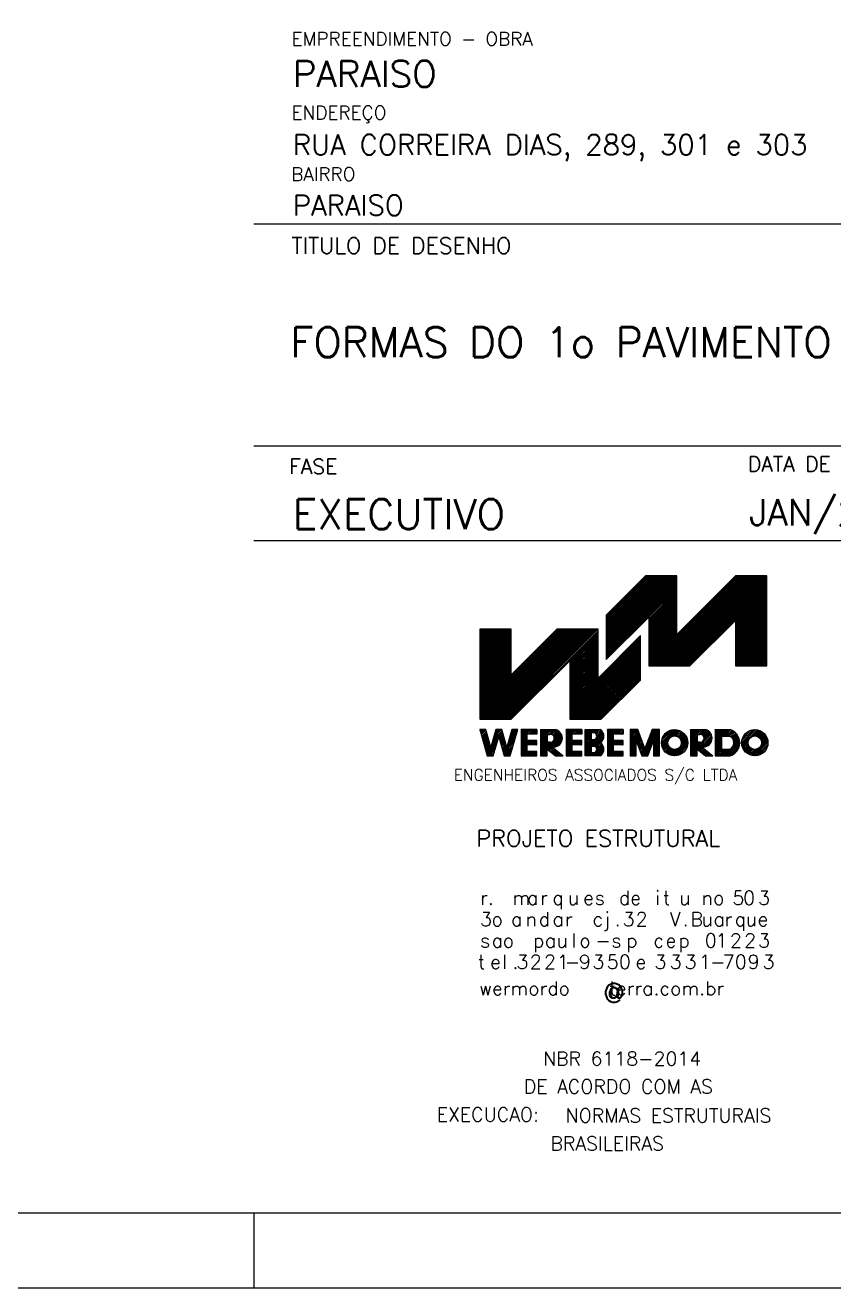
# Model space of a CAD drawing. Extents: x 938 to 7122, y 589 to 4089.
# Drawn here: x 6035 to 6574, y 589 to 1431 of the extents above; entities that cross this region are included whole.
import ezdxf

# ---------------------------------------------------------------- set-up
doc = ezdxf.new("R2010")
doc.units = 0
doc.header["$MEASUREMENT"] = 0
for name, color, linetype in [('1', 1, 'CONTINUOUS'), ('3', 3, 'CONTINUOUS'), ('4', 4, 'CONTINUOUS'), ('6', 6, 'CONTINUOUS')]:
    doc.layers.add(name, color=color, linetype=linetype)
doc.styles.get("Standard").update_dxf_attribs({"font": 'ROMANS.SHX'})

msp = doc.modelspace()

# ---------------------------------------------------------------- linework, layer by layer
at = {"layer": '1', "linetype": 'Continuous'}
for p, q in [((7071.723431, 1298.106604), (6187.491573, 1298.106604)), ((7071.723431, 1150.215525), (6187.491573, 1150.215525)), ((7071.723431, 1086.993496), (6187.491573, 1086.993496)), ((6422.31447, 1017.480434), (6468.487836, 1063.651847)), ((6422.31447, 1018.539017), (6467.4273, 1063.651847)), ((6422.31447, 1019.5976), (6466.368717, 1063.651847)), ((6422.31447, 1020.66009), (6465.306227, 1063.651847)), ((6422.31447, 1021.718673), (6464.245691, 1063.651847)), ((6422.31447, 1022.781162), (6463.185155, 1063.651847)), ((6422.31447, 1023.841699), (6462.124619, 1063.651847)), ((6422.31447, 1024.902235), (6461.064082, 1063.651847)), ((6422.31447, 1025.962771), (6460.003546, 1063.651847)), ((6422.31447, 1027.025261), (6458.94301, 1063.651847)), ((6422.31447, 1028.085797), (6457.882474, 1063.651847)), ((6422.31447, 1029.14438), (6456.821937, 1063.651847)), ((6422.31447, 1030.206869), (6455.761401, 1063.651847)), ((6422.31447, 1031.265452), (6454.700865, 1063.651847)), ((6422.31447, 1032.327942), (6453.640328, 1063.651847)), ((6422.31447, 1033.386525), (6452.579792, 1063.651847)), ((6422.31447, 1034.449014), (6451.517303, 1063.651847)), ((6422.31447, 1035.507598), (6450.456767, 1063.651847)), ((6422.31447, 1036.568134), (6449.39623, 1063.651847)), ((6422.31447, 1016.417945), (6469.40189, 1063.501458)), ((6422.31447, 1015.357408), (6469.40189, 1062.440922)), ((6422.31447, 1014.296872), (6469.40189, 1061.382339)), ((6422.31447, 1013.236336), (6469.40189, 1060.319849)), ((6450.601296, 1004.398534), (6509.852657, 1063.651847)), ((6450.601296, 1005.457117), (6508.792121, 1063.651847)), ((6450.913793, 1003.652447), (6510.913193, 1063.651847)), ((6451.97433, 1003.652447), (6511.97373, 1063.651847)), ((6453.034866, 1003.652447), (6513.034266, 1063.651847)), ((6454.095402, 1003.652447), (6514.094802, 1063.651847)), ((6455.157891, 1003.652447), (6515.157291, 1063.651847)), ((6456.218428, 1003.652447), (6516.217828, 1063.651847)), ((6457.278964, 1003.652447), (6517.278364, 1063.651847)), ((6458.337547, 1003.652447), (6518.3389, 1063.651847)), ((6459.398083, 1003.652447), (6519.399437, 1063.651847)), ((6460.460573, 1003.652447), (6520.45802, 1063.651847)), ((6461.521109, 1003.652447), (6521.518556, 1063.651847)), ((6462.581645, 1003.652447), (6522.581045, 1063.651847)), ((6463.642182, 1003.652447), (6523.641582, 1063.651847)), ((6464.702718, 1003.652447), (6524.702118, 1063.651847)), ((6465.763254, 1003.652447), (6525.762654, 1063.651847)), ((6466.82379, 1003.652447), (6526.82319, 1063.651847)), ((6467.884327, 1003.652447), (6527.883727, 1063.651847)), ((6468.944863, 1003.652447), (6528.944263, 1063.651847)), ((6470.005399, 1003.652447), (6529.40129, 1063.046385)), ((6471.065935, 1003.652447), (6529.40129, 1061.985848)), ((6472.126472, 1003.652447), (6529.40129, 1060.925312)), ((6422.31447, 1012.173847), (6469.40189, 1059.261266)), ((6422.31447, 1011.11331), (6469.40189, 1058.198777)), ((6422.31447, 1010.052774), (6469.40189, 1057.140194)), ((6422.31447, 1008.992238), (6469.40189, 1056.077704)), ((6422.31447, 1007.933655), (6469.40189, 1055.019121)), ((6450.601296, 1035.156039), (6469.40189, 1053.958585)), ((6450.601296, 1034.095502), (6469.40189, 1052.896096)), ((6450.601296, 1033.034966), (6469.40189, 1051.835559)), ((6473.187008, 1003.652447), (6529.40129, 1059.862823)), ((6474.249497, 1003.652447), (6529.40129, 1058.80424)), ((6475.308081, 1003.652447), (6529.40129, 1057.74175)), ((6476.368617, 1003.652447), (6529.40129, 1056.683167)), ((6477.429153, 1003.652447), (6529.40129, 1055.620678)), ((6508.4015, 1033.913863), (6529.40129, 1054.915607)), ((6508.4015, 1032.85528), (6529.40129, 1053.853117)), ((6508.4015, 1031.792791), (6529.40129, 1052.792581)), ((6450.601296, 1031.972477), (6469.40189, 1050.775023)), ((6450.601296, 1030.913893), (6469.40189, 1049.714487)), ((6450.601296, 1029.851404), (6469.40189, 1048.651997)), ((6450.601296, 1028.792821), (6469.40189, 1047.593414)), ((6450.601296, 1027.730332), (6469.40189, 1046.530925)), ((6450.601296, 1026.671748), (6469.40189, 1045.472342)), ((6450.601296, 1025.609259), (6469.40189, 1044.413758)), ((6450.601296, 1024.550676), (6469.40189, 1043.351269)), ((6508.4015, 1030.734208), (6529.40129, 1051.733998)), ((6508.4015, 1029.671718), (6529.40129, 1050.671508)), ((6508.4015, 1028.613135), (6529.40129, 1049.612925)), ((6508.4015, 1027.552599), (6529.40129, 1048.550436)), ((6508.4015, 1026.49011), (6529.40129, 1047.491853)), ((6508.4015, 1025.429573), (6529.40129, 1046.429363)), ((6508.4015, 1024.369037), (6529.40129, 1045.37078)), ((6508.4015, 1023.308501), (6529.40129, 1044.308291)), ((6450.601296, 1023.49014), (6469.40189, 1042.290733)), ((6450.601296, 1022.42765), (6469.40189, 1041.230197)), ((6450.601296, 1021.367114), (6469.40189, 1040.16966)), ((6450.601296, 1020.306578), (6469.40189, 1039.107171)), ((6450.601296, 1019.246041), (6469.40189, 1038.046635)), ((6450.601296, 1018.183552), (6469.40189, 1036.988051)), ((6450.601296, 1017.124969), (6469.40189, 1035.925562)), ((6508.4015, 1022.246011), (6529.40129, 1043.247755)), ((6508.4015, 1021.187428), (6529.40129, 1042.187218)), ((6508.4015, 1020.128845), (6529.40129, 1041.126682)), ((6508.4015, 1019.066356), (6529.40129, 1040.066146)), ((6508.4015, 1018.007773), (6529.40129, 1039.003656)), ((6508.4015, 1016.945283), (6529.40129, 1037.945073)), ((6508.4015, 1015.884747), (6529.40129, 1036.882584)), ((6508.4015, 1014.824211), (6529.40129, 1035.824001)), ((6338.016485, 968.510221), (6397.623311, 1028.119)), ((6338.016485, 969.570757), (6396.562774, 1028.119)), ((6338.016485, 970.633246), (6395.502238, 1028.119)), ((6338.016485, 971.693783), (6394.441702, 1028.119)), ((6338.016485, 972.754319), (6393.381165, 1028.119)), ((6338.016485, 973.812902), (6392.318676, 1028.119)), ((6338.016485, 974.875391), (6391.25814, 1028.119)), ((6338.016485, 975.937881), (6390.197604, 1028.119)), ((6338.016485, 1007.753969), (6358.379562, 1028.119)), ((6338.016485, 1008.814505), (6357.319026, 1028.119)), ((6338.016485, 1009.876994), (6356.25849, 1028.119)), ((6338.016485, 1010.937531), (6355.197954, 1028.119)), ((6338.016485, 1011.996114), (6354.137417, 1028.119)), ((6338.016485, 1013.058603), (6353.076881, 1028.119)), ((6338.016485, 1014.117186), (6352.016345, 1028.119)), ((6338.016485, 1015.179676), (6350.955808, 1028.119)), ((6338.016485, 1016.238259), (6349.895272, 1028.119)), ((6338.016485, 1017.298795), (6348.832783, 1028.119)), ((6338.016485, 1018.359332), (6347.772247, 1028.119)), ((6338.016485, 1019.421821), (6346.71171, 1028.119)), ((6338.016485, 1020.482357), (6345.653127, 1028.119)), ((6338.016485, 1021.542893), (6344.592591, 1028.119)), ((6338.016485, 1022.601477), (6343.530101, 1028.119)), ((6338.016485, 1023.663966), (6342.469565, 1028.119)), ((6338.016485, 1024.726455), (6341.409029, 1028.119)), ((6338.016485, 1025.785039), (6340.348493, 1028.119)), ((6338.016485, 1026.843622), (6339.287956, 1028.119)), ((6338.016485, 1027.906111), (6338.22742, 1028.119)), ((6338.016485, 1028.119), (6338.016485, 968.1196)), ((6359.016275, 1028.119), (6338.016485, 1028.119)), ((6338.016485, 1028.119), (6338.016485, 1028.119)), ((6338.016485, 1006.693433), (6359.016275, 1027.695176)), ((6338.016485, 1005.632896), (6359.016275, 1026.634639)), ((6338.684447, 968.1196), (6398.681894, 1028.119)), ((6339.744983, 968.1196), (6399.74243, 1028.119)), ((6340.805519, 968.1196), (6400.804919, 1028.119)), ((6341.866056, 968.1196), (6401.865456, 1028.119)), ((6342.926592, 968.1196), (6402.925992, 1028.119)), ((6343.987128, 968.1196), (6403.986528, 1028.119)), ((6345.049618, 968.1196), (6405.047064, 1028.119)), ((6346.108201, 968.1196), (6406.107601, 1028.119)), ((6347.168737, 968.1196), (6407.168137, 1028.119)), ((6348.229273, 968.1196), (6408.228673, 1028.119)), ((6349.28981, 968.1196), (6409.28921, 1028.119)), ((6350.350346, 968.1196), (6410.349746, 1028.119)), ((6351.410882, 968.1196), (6411.410282, 1028.119)), ((6352.473371, 968.1196), (6412.472771, 1028.119)), ((6353.533908, 968.1196), (6413.533308, 1028.119)), ((6354.592491, 968.1196), (6414.591891, 1028.119)), ((6355.653027, 968.1196), (6415.65438, 1028.119)), ((6356.713563, 968.1196), (6416.714917, 1028.119)), ((6357.776053, 968.1196), (6416.816478, 1027.160025)), ((6389.316753, 1028.119), (6359.016275, 997.816568)), ((6359.016275, 997.816568), (6359.016275, 1028.119)), ((6416.816478, 1028.119), (6389.316753, 1028.119)), ((6416.816478, 995.619325), (6416.816478, 1028.119)), ((6450.601296, 1016.066386), (6469.40189, 1034.866979)), ((6450.601296, 1015.003896), (6469.40189, 1033.80449)), ((6450.601296, 1013.945313), (6469.40189, 1032.745906)), ((6450.601296, 1012.882824), (6469.40189, 1031.683417)), ((6450.601296, 1011.822288), (6469.40189, 1030.624834)), ((6450.601296, 1010.761751), (6469.40189, 1029.562345)), ((6450.601296, 1009.701215), (6469.40189, 1028.501808)), ((6450.601296, 1008.638726), (6469.40189, 1027.441272)), ((6508.4015, 1013.763674), (6529.40129, 1034.765417)), ((6508.4015, 1012.701185), (6529.40129, 1033.702928)), ((6508.4015, 1011.640649), (6529.40129, 1032.642392)), ((6508.4015, 1010.582066), (6529.40129, 1031.581856)), ((6508.4015, 1009.519576), (6529.40129, 1030.521319)), ((6508.4015, 1008.460993), (6529.40129, 1029.45883)), ((6508.4015, 1007.398504), (6529.40129, 1028.398294)), ((6508.4015, 1006.33992), (6529.40129, 1027.337757)), ((6338.016485, 1004.574313), (6359.016275, 1025.57215)), ((6338.016485, 1003.511824), (6359.016275, 1024.511614)), ((6338.016485, 1002.449334), (6359.016275, 1023.451077)), ((6338.016485, 1001.390751), (6359.016275, 1022.390541)), ((6338.016485, 1000.332168), (6359.016275, 1021.328052)), ((6338.016485, 999.269679), (6359.016275, 1020.267516)), ((6338.016485, 998.207189), (6359.016275, 1019.206979)), ((6338.016485, 997.148606), (6359.016275, 1018.148396)), ((6358.836589, 968.1196), (6416.816478, 1026.097535)), ((6398.015885, 1006.236406), (6416.816478, 1025.038952)), ((6398.015885, 1005.17587), (6416.816478, 1023.978416)), ((6398.015885, 976.539437), (6445.099398, 1023.626857)), ((6398.015885, 1004.115333), (6416.816478, 1022.91788)), ((6398.015885, 975.476948), (6445.099398, 1022.564368)), ((6398.015885, 1003.054797), (6416.816478, 1021.85539)), ((6398.015885, 974.418365), (6445.099398, 1021.503831)), ((6398.015885, 1001.996214), (6416.816478, 1020.794854)), ((6398.015885, 973.359782), (6445.099398, 1020.443295)), ((6398.015885, 1000.933725), (6416.816478, 1019.734318)), ((6398.015885, 972.297292), (6445.099398, 1019.382759)), ((6398.015885, 999.871235), (6416.816478, 1018.675735)), ((6398.015885, 971.236756), (6445.099398, 1018.320269)), ((6445.099398, 1023.902245), (6416.816478, 995.619325)), ((6445.099398, 994.203323), (6445.099398, 1023.902245)), ((6450.601296, 1007.578189), (6469.40189, 1026.380736)), ((6450.601296, 1006.519606), (6469.40189, 1025.320199)), ((6508.4015, 1005.277431), (6529.40129, 1026.277221)), ((6508.4015, 1004.218848), (6529.40129, 1025.218638)), ((6508.895635, 1003.652447), (6529.40129, 1024.156149)), ((6509.956172, 1003.652447), (6529.40129, 1023.097565)), ((6511.016708, 1003.652447), (6529.40129, 1022.035076)), ((6512.077244, 1003.652447), (6529.40129, 1020.976493)), ((6513.13778, 1003.652447), (6529.40129, 1019.914003)), ((6514.198317, 1003.652447), (6529.40129, 1018.853467)), ((6338.016485, 996.08807), (6359.016275, 1017.089813)), ((6338.016485, 995.027534), (6359.016275, 1016.027324)), ((6338.016485, 993.965044), (6359.016275, 1014.964834)), ((6338.016485, 992.904508), (6359.016275, 1013.906251)), ((6338.016485, 991.843972), (6359.016275, 1012.845715)), ((6338.016485, 990.785389), (6359.016275, 1011.783225)), ((6338.016485, 989.722899), (6359.016275, 1010.722689)), ((6398.015885, 998.812652), (6416.816478, 1017.613245)), ((6398.015885, 970.17622), (6445.099398, 1017.259733)), ((6398.015885, 997.754069), (6416.816478, 1016.554662)), ((6398.015885, 969.115683), (6445.099398, 1016.199197)), ((6398.015885, 996.693533), (6416.816478, 1015.492173)), ((6398.015885, 995.631043), (6416.816478, 1014.43359)), ((6398.015885, 994.570507), (6416.816478, 1013.373053)), ((6398.015885, 993.509971), (6416.816478, 1012.310564)), ((6398.015885, 992.449434), (6416.816478, 1011.250028)), ((6398.015885, 991.386945), (6416.816478, 1010.189491)), ((6398.078384, 968.1196), (6445.099398, 1015.140614)), ((6399.13892, 968.1196), (6445.099398, 1014.082031)), ((6400.199457, 968.1196), (6445.099398, 1013.019541)), ((6401.261946, 968.1196), (6445.099398, 1011.957052)), ((6402.322482, 968.1196), (6445.099398, 1010.898469)), ((6403.383019, 968.1196), (6445.099398, 1009.837932)), ((6515.258853, 1003.652447), (6529.40129, 1017.792931)), ((6516.319389, 1003.652447), (6529.40129, 1016.732395)), ((6517.379925, 1003.652447), (6529.40129, 1015.671858)), ((6518.440462, 1003.652447), (6529.40129, 1014.609369)), ((6519.502951, 1003.652447), (6529.40129, 1013.550786)), ((6520.561534, 1003.652447), (6529.40129, 1012.488296)), ((6521.622071, 1003.652447), (6529.40129, 1011.429713)), ((6522.68456, 1003.652447), (6529.40129, 1010.367224)), ((6338.016485, 988.66041), (6359.016275, 1009.662153)), ((6338.016485, 987.601827), (6359.016275, 1008.601617)), ((6338.016485, 986.543243), (6359.016275, 1007.543033)), ((6338.016485, 985.482707), (6359.016275, 1006.480544)), ((6338.016485, 984.420218), (6359.016275, 1005.418055)), ((6338.016485, 983.359682), (6359.016275, 1004.359472)), ((6338.016485, 982.299145), (6359.016275, 1003.300888)), ((6338.016485, 981.238609), (6359.016275, 1002.238399)), ((6359.016275, 968.1196), (6398.015885, 1007.117256)), ((6398.015885, 990.326409), (6416.816478, 1009.128955)), ((6398.015885, 989.265872), (6416.816478, 1008.070372)), ((6398.015885, 1007.117256), (6398.015885, 968.1196)), ((6398.015885, 988.207289), (6416.816478, 1007.007883)), ((6398.015885, 987.148706), (6416.816478, 1005.945393)), ((6398.015885, 986.086217), (6416.816478, 1004.88681)), ((6398.015885, 985.023727), (6416.816478, 1003.828227)), ((6398.015885, 983.965144), (6416.816478, 1002.765737)), ((6398.015885, 982.904608), (6416.816478, 1001.703248)), ((6404.443555, 968.1196), (6445.099398, 1008.775443)), ((6405.502138, 968.1196), (6445.099398, 1007.714907)), ((6406.564627, 968.1196), (6445.099398, 1006.65437)), ((6407.625164, 968.1196), (6445.099398, 1005.593834)), ((6408.6857, 968.1196), (6445.099398, 1004.535251)), ((6409.746236, 968.1196), (6445.099398, 1003.472762)), ((6410.806772, 968.1196), (6445.099398, 1002.410272)), ((6411.867309, 968.1196), (6445.099398, 1001.351689)), ((6523.745096, 1003.652447), (6529.40129, 1009.308641)), ((6524.803679, 1003.652447), (6529.40129, 1008.248105)), ((6525.864216, 1003.652447), (6529.40129, 1007.187568)), ((6526.926705, 1003.652447), (6529.40129, 1006.127032)), ((6527.987241, 1003.652447), (6529.40129, 1005.064543)), ((6529.045824, 1003.652447), (6529.40129, 1004.004006)), ((6338.016485, 980.17612), (6359.016275, 1001.177863)), ((6338.016485, 979.117536), (6359.016275, 1000.117326)), ((6338.016485, 978.055047), (6359.016275, 999.05679)), ((6338.016485, 976.996464), (6359.016275, 997.996254)), ((6398.015885, 981.842119), (6416.816478, 1000.644665)), ((6398.015885, 980.781582), (6416.816478, 999.584129)), ((6398.015885, 979.721046), (6416.816478, 998.523592)), ((6398.015885, 978.66051), (6416.816478, 997.461103)), ((6398.015885, 977.601927), (6416.816478, 996.400567)), ((6412.927845, 968.1196), (6445.099398, 1000.293106)), ((6413.988381, 968.1196), (6445.099398, 999.230617)), ((6415.048918, 968.1196), (6445.099398, 998.17008)), ((6416.109454, 968.1196), (6445.099398, 997.109544)), ((6417.16999, 968.1196), (6445.099398, 996.049008)), ((6418.230526, 968.1196), (6445.099398, 994.988471)), ((6418.937551, 968.1196), (6445.099398, 994.281447)), ((6419.015675, 968.1196), (6445.099398, 994.203323)), ((6338.016485, 968.1196), (6359.016275, 968.1196)), ((6398.015885, 968.1196), (6419.015675, 968.1196)), ((6338.094609, 960.965374), (6338.366091, 961.238809)), ((6338.328982, 960.141164), (6339.426627, 961.238809)), ((6338.565307, 959.316953), (6340.487163, 961.238809)), ((6338.801633, 958.492743), (6341.547699, 961.238809)), ((6339.036006, 957.668532), (6342.147303, 960.777876)), ((6339.272332, 956.842369), (6342.383629, 959.955619)), ((6346.264449, 952.875611), (6353.092506, 959.703668)), ((6346.688273, 954.359972), (6352.85618, 960.527879)), ((6347.112097, 955.844332), (6352.508527, 961.238809)), ((6347.535921, 957.328692), (6351.447991, 961.238809)), ((6347.961698, 958.813052), (6350.387455, 961.238809)), ((6348.383569, 960.297412), (6349.326919, 961.238809)), ((6357.34051, 954.40294), (6362.938111, 960.004446)), ((6357.762381, 955.8873), (6363.115843, 961.238809)), ((6358.188158, 957.37166), (6362.055307, 961.238809)), ((6358.611982, 958.859927), (6360.994771, 961.238809)), ((6359.035806, 960.344287), (6359.934234, 961.238809)), ((6376.043448, 961.238809), (6365.543553, 961.238809)), ((6365.543553, 961.238809), (6365.543553, 943.738984)), ((6365.543553, 954.453721), (6372.330595, 961.238809)), ((6365.543553, 955.512304), (6371.270058, 961.238809)), ((6365.543553, 956.574793), (6370.209522, 961.238809)), ((6365.543553, 957.637283), (6369.148986, 961.238809)), ((6365.543553, 958.695866), (6368.08845, 961.238809)), ((6365.543553, 959.754449), (6367.02596, 961.238809)), ((6365.543553, 960.816938), (6365.965424, 961.238809)), ((6365.543553, 961.172403), (6365.611912, 961.238809)), ((6370.391161, 958.238839), (6373.389178, 961.238809)), ((6371.451697, 958.238839), (6374.449714, 961.238809)), ((6372.51028, 958.238839), (6375.512204, 961.238809)), ((6373.570817, 958.238839), (6376.043448, 960.709517)), ((6374.631353, 958.238839), (6376.043448, 959.648981)), ((6376.043448, 958.588445), (6376.043448, 961.238809)), ((6376.043448, 961.238809), (6376.043448, 958.238839)), ((6378.543423, 961.238809), (6388.543323, 961.238809)), ((6378.543423, 961.238809), (6378.543423, 943.738984)), ((6378.543423, 953.744743), (6386.035536, 961.238809)), ((6378.543423, 954.80528), (6384.976953, 961.238809)), ((6378.543423, 955.867769), (6383.916416, 961.238809)), ((6378.543423, 956.928305), (6382.85588, 961.238809)), ((6378.543423, 957.988841), (6381.795344, 961.238809)), ((6378.543423, 959.047425), (6380.734808, 961.238809)), ((6378.543423, 960.109914), (6379.672318, 961.238809)), ((6378.543423, 961.172403), (6378.611782, 961.238809)), ((6387.096072, 961.238809), (6383.945713, 958.086497)), ((6385.021874, 958.102122), (6388.158561, 961.238809)), ((6385.930068, 957.949779), (6389.066755, 961.08842)), ((6386.619514, 957.578689), (6389.812842, 960.77397)), ((6387.146853, 957.047445), (6390.478851, 960.379443)), ((6387.51599, 956.354092), (6391.076501, 959.916557)), ((6387.662473, 955.441992), (6391.601886, 959.381406)), ((6406.041195, 961.238809), (6395.5413, 961.238809)), ((6395.5413, 961.238809), (6395.5413, 943.738984)), ((6395.5413, 954.453721), (6402.328342, 961.238809)), ((6395.5413, 955.512304), (6401.267805, 961.238809)), ((6395.5413, 956.574793), (6400.209222, 961.238809)), ((6395.5413, 957.637283), (6399.148686, 961.238809)), ((6395.5413, 958.695866), (6398.08815, 961.238809)), ((6395.5413, 959.754449), (6397.02566, 961.238809)), ((6395.5413, 960.816938), (6395.965124, 961.238809)), ((6395.5413, 961.172403), (6395.611612, 961.238809)), ((6400.390861, 958.238839), (6403.390831, 961.238809)), ((6401.449444, 958.238839), (6404.451367, 961.238809)), ((6402.511934, 958.238839), (6405.511904, 961.238809)), ((6403.57247, 958.238839), (6406.041195, 960.709517)), ((6404.631053, 958.238839), (6406.041195, 959.648981)), ((6406.041195, 958.588445), (6406.041195, 961.238809)), ((6406.041195, 961.238809), (6406.041195, 958.238839)), ((6408.293126, 961.238809), (6418.293026, 961.238809)), ((6408.293126, 943.738984), (6408.293126, 961.238809)), ((6408.293126, 956.574793), (6412.957142, 961.238809)), ((6408.293126, 957.637283), (6411.896605, 961.238809)), ((6408.293126, 958.695866), (6410.838022, 961.238809)), ((6408.293126, 959.754449), (6409.777486, 961.238809)), ((6408.293126, 960.814985), (6408.714997, 961.238809)), ((6408.293126, 961.172403), (6408.361484, 961.238809)), ((6408.293126, 955.512304), (6414.017678, 961.238809)), ((6408.293126, 947.383479), (6420.181679, 959.272032)), ((6412.504021, 959.018128), (6414.726655, 961.238809)), ((6413.56651, 959.018128), (6415.787191, 961.238809)), ((6414.627047, 959.018128), (6416.845775, 961.238809)), ((6415.261806, 958.594304), (6417.906311, 961.238809)), ((6415.697349, 957.96931), (6418.693412, 960.965374)), ((6415.76766, 955.91855), (6419.765667, 959.916557)), ((6415.939534, 957.149006), (6419.269578, 960.477098)), ((6433.54092, 961.238809), (6423.041025, 961.238809)), ((6423.041025, 961.238809), (6423.041025, 943.738984)), ((6423.041025, 954.453721), (6429.828067, 961.238809)), ((6423.041025, 955.512304), (6428.76753, 961.238809)), ((6423.041025, 956.574793), (6427.706994, 961.238809)), ((6423.041025, 957.637283), (6426.646458, 961.238809)), ((6423.041025, 958.695866), (6425.585922, 961.238809)), ((6423.041025, 959.754449), (6424.525385, 961.238809)), ((6423.041025, 960.816938), (6423.466802, 961.238809)), ((6423.041025, 961.172403), (6423.111337, 961.238809)), ((6427.888633, 958.238839), (6430.890556, 961.238809)), ((6428.949169, 958.238839), (6431.951092, 961.238809)), ((6430.009705, 958.238839), (6433.009675, 961.238809)), ((6431.070242, 958.238839), (6433.54092, 960.709517)), ((6432.130778, 958.238839), (6433.54092, 959.648981)), ((6433.54092, 958.588445), (6433.54092, 961.238809)), ((6433.54092, 961.238809), (6433.54092, 958.238839)), ((6438.351419, 956.766197), (6442.825984, 961.238809)), ((6438.351419, 957.826734), (6441.765447, 961.238809)), ((6438.351419, 958.88727), (6440.704911, 961.238809)), ((6438.351419, 959.947806), (6439.642422, 961.238809)), ((6438.351419, 961.010296), (6438.581885, 961.238809)), ((6438.351419, 955.707614), (6443.497852, 960.852094)), ((6438.351419, 954.645125), (6443.784958, 960.078664)), ((6438.351419, 953.582636), (6444.075971, 959.309141)), ((6448.6853, 950.131498), (6457.851224, 959.297422)), ((6449.320059, 951.824841), (6457.851224, 960.356005)), ((6449.958725, 953.524042), (6457.673491, 961.238809)), ((6450.593484, 955.219338), (6456.612955, 961.238809)), ((6451.230196, 956.91854), (6455.552419, 961.238809)), ((6451.866909, 958.613835), (6454.491882, 961.238809)), ((6452.503621, 960.313037), (6453.431346, 961.238809)), ((6459.11293, 952.729128), (6467.624564, 961.242715)), ((6459.13832, 951.693983), (6468.65971, 961.215372)), ((6459.222304, 953.900992), (6466.4527, 961.133341)), ((6459.275038, 950.770164), (6469.581575, 961.078654)), ((6459.579722, 955.316993), (6465.034746, 960.775923)), ((6460.651977, 957.449784), (6462.901955, 959.701715)), ((6465.573803, 956.361905), (6470.153835, 960.941937)), ((6467.214412, 956.941977), (6470.956562, 960.684127)), ((6468.298385, 956.967367), (6471.696789, 960.365771)), ((6469.183142, 956.791588), (6472.384282, 959.988821)), ((6469.937041, 956.481044), (6473.020994, 959.566951)), ((6478.4018, 961.238809), (6488.4017, 961.238809)), ((6478.4018, 961.238809), (6478.4018, 943.738984)), ((6478.4018, 953.744743), (6485.895865, 961.238809)), ((6478.4018, 954.80528), (6484.835329, 961.238809)), ((6478.4018, 955.867769), (6483.774793, 961.238809)), ((6478.4018, 956.928305), (6482.714257, 961.238809)), ((6478.4018, 957.988841), (6481.655673, 961.238809)), ((6478.4018, 959.047425), (6480.595137, 961.238809)), ((6478.4018, 960.109914), (6479.532648, 961.238809)), ((6478.4018, 961.172403), (6478.472111, 961.238809)), ((6486.956402, 961.238809), (6483.806042, 958.086497)), ((6484.88025, 958.102122), (6488.018891, 961.238809)), ((6485.788445, 957.949779), (6488.927085, 961.08842)), ((6486.477891, 957.578689), (6489.673171, 960.77397)), ((6487.007182, 957.047445), (6490.33918, 960.379443)), ((6487.376319, 956.354092), (6490.934877, 959.916557)), ((6487.522802, 955.441992), (6491.462216, 959.381406)), ((6494.827417, 961.238809), (6504.827317, 961.238809)), ((6494.827417, 952.578739), (6503.489439, 961.238809)), ((6494.827417, 953.637323), (6502.428903, 961.238809)), ((6494.827417, 954.699812), (6501.368367, 961.238809)), ((6494.827417, 955.762301), (6500.307831, 961.238809)), ((6494.827417, 956.820884), (6499.247294, 961.238809)), ((6494.827417, 957.879468), (6498.186758, 961.238809)), ((6494.827417, 958.940004), (6497.126222, 961.238809)), ((6494.827417, 960.00054), (6496.065685, 961.238809)), ((6494.827417, 961.06303), (6495.005149, 961.238809)), ((6494.827417, 961.238809), (6494.827417, 943.738984)), ((6500.175019, 956.863853), (6504.549976, 961.238809)), ((6501.235556, 956.863853), (6505.411295, 961.039592)), ((6502.296092, 956.863853), (6506.151522, 960.723189)), ((6503.356628, 956.863853), (6506.844875, 960.352099)), ((6504.360524, 956.80526), (6507.485493, 959.930228)), ((6505.096845, 956.48495), (6508.085097, 959.473202)), ((6512.588958, 952.729128), (6521.100591, 961.242715)), ((6512.614348, 951.693983), (6522.135737, 961.215372)), ((6512.698332, 953.900992), (6519.928728, 961.133341)), ((6512.751066, 950.770164), (6523.057603, 961.078654)), ((6513.05575, 955.316993), (6518.510774, 960.775923)), ((6514.128005, 957.449784), (6516.377982, 959.701715)), ((6519.049831, 956.361905), (6523.629863, 960.941937)), ((6520.688486, 956.941977), (6524.432589, 960.684127)), ((6521.774413, 956.967367), (6525.174769, 960.365771)), ((6522.65917, 956.791588), (6525.860309, 959.988821)), ((6523.411115, 956.481044), (6526.497022, 959.566951)), ((6339.506704, 956.016205), (6342.619954, 959.129455)), ((6339.74303, 955.191994), (6342.854327, 958.305245)), ((6339.977403, 954.369737), (6343.090653, 957.481034)), ((6340.215682, 953.543573), (6343.326979, 956.65487)), ((6340.452007, 952.719363), (6343.561351, 955.828707)), ((6340.68638, 951.895152), (6343.797677, 955.004496)), ((6340.922706, 951.068989), (6344.03205, 954.180286)), ((6341.157078, 950.242825), (6344.268375, 953.354122)), ((6341.393404, 949.418615), (6344.504701, 952.527959)), ((6341.62973, 948.594404), (6344.741027, 951.703748)), ((6341.864103, 947.768241), (6344.9754, 950.879538)), ((6342.334801, 946.117866), (6349.838632, 953.619745)), ((6342.571127, 945.293656), (6349.412855, 952.135384)), ((6345.414848, 949.902985), (6350.121832, 954.609969)), ((6345.838672, 951.391251), (6350.545656, 956.094329)), ((6350.715577, 956.264249), (6353.328832, 958.879458)), ((6350.949949, 955.438086), (6353.565157, 958.053294)), ((6351.186275, 954.613875), (6353.801483, 957.22713)), ((6351.420648, 953.789665), (6354.035856, 956.406826)), ((6351.656973, 952.963501), (6354.272182, 955.580662)), ((6351.891346, 952.137338), (6354.508507, 954.754499)), ((6352.129625, 951.313127), (6354.74288, 953.930288)), ((6352.363998, 950.488916), (6354.979206, 953.106078)), ((6352.600323, 949.664706), (6355.213578, 952.279914)), ((6352.836649, 948.840495), (6355.449904, 951.453751)), ((6353.543673, 946.367864), (6361.242815, 954.0631)), ((6353.778046, 945.5417), (6360.818991, 952.578739)), ((6354.014372, 944.715537), (6360.393214, 951.094379)), ((6356.067085, 949.949859), (6361.666639, 955.551366)), ((6356.490909, 951.43422), (6362.090463, 957.035726)), ((6356.914733, 952.91858), (6362.51624, 958.520086)), ((6365.543553, 953.393184), (6369.543513, 957.391191)), ((6365.543553, 952.332648), (6369.543513, 956.332608)), ((6365.543553, 951.270159), (6369.543513, 955.270119)), ((6365.543553, 950.209622), (6369.543513, 954.211536)), ((6365.543553, 947.028014), (6372.504421, 953.990835)), ((6365.543553, 948.090503), (6371.443885, 953.990835)), ((6365.543553, 949.149086), (6370.383349, 953.990835)), ((6376.043448, 958.238839), (6369.543513, 958.238839)), ((6369.543513, 953.990835), (6369.543513, 958.238839)), ((6376.043448, 953.990835), (6369.543513, 953.990835)), ((6376.043448, 950.990865), (6369.543513, 950.990865)), ((6369.543513, 946.738954), (6369.543513, 950.990865)), ((6370.564987, 950.990865), (6373.56691, 953.990835)), ((6371.625524, 950.990865), (6374.627447, 953.990835)), ((6372.68606, 950.990865), (6375.687983, 953.990835)), ((6373.746596, 950.990865), (6376.043448, 953.285764)), ((6374.805179, 950.990865), (6376.043448, 952.22718)), ((6375.691889, 958.238839), (6376.043448, 958.588445)), ((6375.865716, 950.990865), (6376.043448, 951.166644)), ((6376.043448, 950.990865), (6376.043448, 953.990835)), ((6378.543423, 945.260453), (6392.060866, 958.777896)), ((6378.543423, 944.199917), (6392.447581, 958.106028)), ((6378.543423, 952.684207), (6383.041425, 957.188068)), ((6378.543423, 951.625624), (6383.041425, 956.125579)), ((6378.543423, 950.563135), (6383.041425, 955.06309)), ((6378.543423, 949.504551), (6383.041425, 954.004506)), ((6378.543423, 948.442062), (6382.990644, 952.891236)), ((6378.543423, 947.383479), (6384.051181, 952.891236)), ((6378.543423, 946.322943), (6385.098045, 952.877564)), ((6383.041425, 958.086497), (6384.775783, 958.086497)), ((6383.041425, 958.086497), (6383.041425, 952.891236)), ((6384.775783, 952.891236), (6383.041425, 952.891236)), ((6383.373453, 947.96941), (6392.754219, 957.348223)), ((6383.957432, 947.492853), (6392.961248, 956.498622)), ((6387.185915, 949.662753), (6393.041325, 955.51621)), ((6388.369497, 949.785799), (6392.918279, 954.332628)), ((6390.074558, 950.430323), (6392.269848, 952.625614)), ((6395.5413, 953.393184), (6399.543213, 957.391191)), ((6395.5413, 952.332648), (6399.543213, 956.332608)), ((6395.5413, 951.270159), (6399.543213, 955.270119)), ((6395.5413, 950.209622), (6399.543213, 954.211536)), ((6395.5413, 947.028014), (6402.506074, 953.990835)), ((6395.5413, 948.090503), (6401.445538, 953.990835)), ((6395.5413, 949.149086), (6400.383049, 953.990835)), ((6406.041195, 958.238839), (6399.543213, 958.238839)), ((6399.543213, 953.990835), (6399.543213, 958.238839)), ((6406.041195, 953.990835), (6399.543213, 953.990835)), ((6406.041195, 950.990865), (6399.543213, 950.990865)), ((6399.543213, 946.738954), (6399.543213, 950.990865)), ((6400.564687, 950.990865), (6403.564657, 953.990835)), ((6401.625224, 950.990865), (6404.625194, 953.990835)), ((6402.683807, 950.990865), (6405.687683, 953.990835)), ((6403.744343, 950.990865), (6406.041195, 953.285764)), ((6404.806832, 950.990865), (6406.041195, 952.22718)), ((6405.693542, 958.238839), (6406.041195, 958.588445)), ((6405.867369, 950.990865), (6406.041195, 951.166644)), ((6406.041195, 950.990865), (6406.041195, 953.990835)), ((6408.293126, 946.322943), (6420.505894, 958.535711)), ((6408.293126, 954.453721), (6412.224727, 958.383369)), ((6408.293126, 953.393184), (6412.224727, 957.324786)), ((6408.293126, 952.332648), (6412.224727, 956.264249)), ((6408.293126, 951.270159), (6412.224727, 955.203713)), ((6408.293126, 948.442062), (6414.560641, 954.711531)), ((6408.293126, 949.149086), (6413.853617, 954.711531)), ((6408.293126, 950.209622), (6412.793081, 954.711531)), ((6414.724702, 959.018128), (6412.224727, 959.018128)), ((6412.224727, 959.018128), (6412.224727, 954.711531)), ((6412.224727, 954.711531), (6414.724702, 954.711531)), ((6413.300888, 950.268216), (6420.714877, 957.684157)), ((6414.361424, 950.268216), (6420.781282, 956.688073)), ((6415.127042, 949.97525), (6420.568394, 955.414648)), ((6415.605553, 949.391271), (6418.537164, 952.324836)), ((6415.892659, 947.559258), (6419.644575, 951.309221)), ((6415.902425, 948.627607), (6419.128955, 951.85609)), ((6423.041025, 953.393184), (6427.042938, 957.391191)), ((6423.041025, 952.332648), (6427.042938, 956.332608)), ((6423.041025, 951.270159), (6427.042938, 955.270119)), ((6423.041025, 950.209622), (6427.042938, 954.211536)), ((6423.041025, 947.028014), (6430.003846, 953.990835)), ((6423.041025, 948.090503), (6428.94331, 953.990835)), ((6423.041025, 949.149086), (6427.882774, 953.990835)), ((6433.54092, 958.238839), (6427.042938, 958.238839)), ((6427.042938, 953.990835), (6427.042938, 958.238839)), ((6433.54092, 953.990835), (6427.042938, 953.990835)), ((6433.54092, 950.990865), (6427.042938, 950.990865)), ((6427.042938, 946.738954), (6427.042938, 950.990865)), ((6428.062459, 950.990865), (6431.064382, 953.990835)), ((6429.122996, 950.990865), (6432.124919, 953.990835)), ((6430.183532, 950.990865), (6433.185455, 953.990835)), ((6431.244068, 950.990865), (6433.54092, 953.285764)), ((6432.306557, 950.990865), (6433.54092, 952.22718)), ((6433.191314, 958.238839), (6433.54092, 958.588445)), ((6433.365141, 950.990865), (6433.54092, 951.166644)), ((6433.54092, 950.990865), (6433.54092, 953.990835)), ((6438.351419, 952.524052), (6444.365031, 958.535711)), ((6438.351419, 951.465469), (6444.65409, 957.766187)), ((6438.351419, 950.40298), (6444.94315, 956.992758)), ((6438.351419, 949.695956), (6442.351379, 953.695916)), ((6438.351419, 948.633466), (6442.351379, 952.637333)), ((6438.351419, 947.57293), (6442.351379, 951.574843)), ((6442.460753, 953.451777), (6445.232209, 956.225187)), ((6442.747859, 952.680301), (6445.523222, 955.453711)), ((6443.038872, 951.908824), (6445.812282, 954.682234)), ((6443.327932, 951.137348), (6446.101341, 953.910757)), ((6443.616991, 950.365871), (6446.390401, 953.139281)), ((6443.906051, 949.594394), (6446.679461, 952.367804)), ((6444.19511, 948.822918), (6446.96852, 951.596327)), ((6444.48417, 948.051441), (6447.25758, 950.824851)), ((6445.353302, 945.737011), (6457.851224, 958.236886)), ((6445.640408, 944.965534), (6453.511424, 952.836549)), ((6445.931421, 944.194058), (6452.874711, 951.137348)), ((6453.851264, 953.529902), (6457.851224, 957.527909)), ((6453.851264, 952.467412), (6457.851224, 956.469325)), ((6453.851264, 951.406876), (6457.851224, 955.406836)), ((6453.851264, 950.34634), (6457.851224, 954.344347)), ((6453.851264, 949.285804), (6457.851224, 953.285764)), ((6453.851264, 948.22722), (6457.851224, 952.22718)), ((6453.851264, 947.164731), (6457.851224, 951.164691)), ((6459.409802, 950.199857), (6463.995694, 954.785749)), ((6459.667612, 949.395177), (6463.411715, 953.141234)), ((6459.989874, 948.656904), (6463.386325, 952.051401)), ((6460.362918, 947.96941), (6463.560151, 951.168597)), ((6465.899972, 943.959685), (6476.394007, 954.453721)), ((6466.800353, 943.801483), (6476.554162, 953.555292)), ((6467.790578, 943.731172), (6476.622521, 952.563115)), ((6468.919473, 943.797577), (6476.554162, 951.43422)), ((6470.587425, 956.074798), (6473.610832, 959.096252)), ((6471.142107, 955.566991), (6474.153795, 958.578679)), ((6471.612805, 954.977153), (6474.651837, 958.016185)), ((6471.985848, 954.291613), (6475.104958, 957.406816)), ((6472.210455, 951.332658), (6476.159635, 955.281837)), ((6472.247564, 953.49084), (6475.50925, 956.752526)), ((6472.360844, 952.543583), (6475.862763, 956.043548)), ((6478.4018, 945.260453), (6491.921196, 958.777896)), ((6478.4018, 944.199917), (6492.305957, 958.106028)), ((6478.4018, 952.684207), (6482.901755, 957.188068)), ((6478.4018, 951.625624), (6482.901755, 956.125579)), ((6478.4018, 950.563135), (6482.901755, 955.06309)), ((6478.4018, 949.504551), (6482.901755, 954.004506)), ((6478.4018, 948.442062), (6482.850974, 952.891236)), ((6478.4018, 947.383479), (6483.91151, 952.891236)), ((6478.4018, 946.322943), (6484.958375, 952.877564)), ((6482.901755, 958.086497), (6484.636112, 958.086497)), ((6482.901755, 958.086497), (6482.901755, 952.891236)), ((6484.636112, 952.891236), (6482.901755, 952.891236)), ((6483.233783, 947.96941), (6492.612595, 957.348223)), ((6483.817761, 947.492853), (6492.821577, 956.498622)), ((6487.044291, 949.662753), (6492.901655, 955.51621)), ((6488.229826, 949.785799), (6492.778609, 954.332628)), ((6489.934887, 950.430323), (6492.130178, 952.625614)), ((6494.827417, 951.518203), (6499.202373, 955.893159)), ((6494.827417, 950.455714), (6499.202373, 954.83067)), ((6494.827417, 949.395177), (6499.202373, 953.770134)), ((6494.827417, 948.334641), (6499.202373, 952.709597)), ((6494.827417, 947.274105), (6499.202373, 951.649061)), ((6499.202373, 956.863853), (6499.202373, 948.11394)), ((6499.202373, 956.863853), (6504.202323, 956.863853)), ((6500.839075, 943.738984), (6511.184675, 954.086537)), ((6501.899612, 943.738984), (6511.301861, 953.141234)), ((6502.960148, 943.738984), (6511.315533, 952.094369)), ((6504.020684, 943.738984), (6511.188581, 950.906881)), ((6505.729651, 956.055267), (6508.635872, 958.961488)), ((6506.276521, 955.5416), (6509.147586, 958.412665)), ((6506.735501, 954.941997), (6509.610472, 957.816968)), ((6507.096825, 954.238879), (6510.03039, 957.174397)), ((6507.266745, 951.231097), (6510.985458, 954.949809)), ((6507.348776, 953.432246), (6510.403433, 956.488856)), ((6507.45229, 952.475225), (6510.723742, 955.746676)), ((6512.88583, 950.199857), (6517.471721, 954.785749)), ((6513.145593, 949.395177), (6516.887743, 953.141234)), ((6513.463949, 948.656904), (6516.862353, 952.051401)), ((6513.838945, 947.96941), (6517.038132, 951.168597)), ((6519.375999, 943.959685), (6529.868082, 954.453721)), ((6520.276381, 943.801483), (6530.028236, 953.555292)), ((6521.268558, 943.731172), (6530.098548, 952.563115)), ((6522.3955, 943.797577), (6530.03019, 951.43422)), ((6524.063452, 956.074798), (6527.084907, 959.096252)), ((6524.620087, 955.566991), (6527.629823, 958.578679)), ((6525.088833, 954.977153), (6528.127865, 958.016185)), ((6525.461876, 954.291613), (6528.580985, 957.406816)), ((6525.686483, 951.332658), (6529.635662, 955.281837)), ((6525.723592, 953.49084), (6528.985278, 956.752526)), ((6525.836872, 952.543583), (6529.33879, 956.043548)), ((6342.100428, 946.942077), (6345.211725, 950.053374)), ((6342.807452, 944.467492), (6348.990984, 950.649071)), ((6343.13948, 943.738984), (6348.565207, 949.164711)), ((6344.20197, 943.738984), (6348.141383, 947.680351)), ((6345.262506, 943.738984), (6347.71756, 946.195991)), ((6346.323042, 943.738984), (6347.293736, 944.711631)), ((6353.071022, 948.014332), (6355.68623, 950.62954)), ((6353.307347, 947.188168), (6355.920603, 949.80533)), ((6354.248744, 943.891326), (6359.96939, 949.610019)), ((6355.160845, 943.738984), (6359.545566, 948.125659)), ((6356.221381, 943.738984), (6359.119789, 946.641299)), ((6357.281917, 943.738984), (6358.695965, 945.156939)), ((6357.988941, 943.738984), (6358.414718, 944.164761)), ((6365.543553, 945.965524), (6369.543513, 949.967437)), ((6365.543553, 945.260453), (6369.543513, 949.262366)), ((6365.543553, 944.199917), (6369.543513, 948.199877)), ((6365.543553, 943.738984), (6376.043448, 943.738984)), ((6366.143157, 943.738984), (6369.543513, 947.137388)), ((6367.203693, 943.738984), (6370.203663, 946.738954)), ((6368.264229, 943.738984), (6371.264199, 946.738954)), ((6369.324765, 943.738984), (6372.324735, 946.738954)), ((6376.043448, 946.738954), (6369.543513, 946.738954)), ((6370.385302, 943.738984), (6373.385272, 946.738954)), ((6371.447791, 943.738984), (6374.445808, 946.738954)), ((6372.508327, 943.738984), (6375.506344, 946.738954)), ((6373.56691, 943.738984), (6376.043448, 946.215522)), ((6374.627447, 943.738984), (6376.043448, 945.156939)), ((6375.687983, 943.738984), (6376.043448, 944.094449)), ((6376.043448, 943.738984), (6376.043448, 946.738954)), ((6376.043448, 943.738984), (6376.043448, 946.215522)), ((6378.543423, 943.738984), (6383.041425, 943.738984)), ((6378.789515, 943.738984), (6383.041425, 947.992848)), ((6379.850051, 943.738984), (6383.041425, 946.934265)), ((6380.910587, 943.738984), (6383.041425, 945.873728)), ((6381.971123, 943.738984), (6383.041425, 944.811239)), ((6383.041425, 943.738984), (6383.041425, 948.242845)), ((6383.041425, 948.242845), (6388.543323, 943.738984)), ((6384.539457, 947.016295), (6386.789435, 949.266272)), ((6385.123436, 946.537784), (6387.373413, 948.789715)), ((6385.705461, 946.059273), (6387.957392, 948.309251)), ((6386.209362, 949.740877), (6393.54132, 943.738984)), ((6386.28944, 945.582716), (6388.539417, 947.832693)), ((6386.873418, 945.106158), (6389.123396, 947.358088)), ((6387.455443, 944.6296), (6389.705421, 946.879578)), ((6388.039422, 944.149136), (6390.2894, 946.401067)), ((6388.543323, 943.738984), (6393.54132, 943.738984)), ((6388.689806, 943.738984), (6390.873378, 945.924509)), ((6389.750342, 943.738984), (6391.455403, 945.449904)), ((6390.810879, 943.738984), (6392.039382, 944.96944)), ((6391.869462, 943.738984), (6392.623361, 944.492883)), ((6392.931951, 943.738984), (6393.207339, 944.016325)), ((6395.5413, 945.965524), (6399.543213, 949.967437)), ((6395.5413, 945.260453), (6399.543213, 949.262366)), ((6395.5413, 944.199917), (6399.543213, 948.199877)), ((6395.5413, 943.738984), (6406.041195, 943.738984)), ((6396.142857, 943.738984), (6399.543213, 947.137388)), ((6397.203393, 943.738984), (6400.203363, 946.738954)), ((6398.263929, 943.738984), (6401.263899, 946.738954)), ((6399.324465, 943.738984), (6402.324435, 946.738954)), ((6406.041195, 946.738954), (6399.543213, 946.738954)), ((6400.385002, 943.738984), (6403.384972, 946.738954)), ((6401.447491, 943.738984), (6404.445508, 946.738954)), ((6402.508027, 943.738984), (6405.506044, 946.738954)), ((6403.56661, 943.738984), (6406.041195, 946.215522)), ((6404.627147, 943.738984), (6406.041195, 945.156939)), ((6405.687683, 943.738984), (6406.041195, 944.094449)), ((6406.041195, 943.738984), (6406.041195, 946.738954)), ((6406.041195, 943.738984), (6406.041195, 946.215522)), ((6408.293126, 945.260453), (6412.224727, 949.194008)), ((6408.293126, 944.199917), (6412.224727, 948.131518)), ((6418.293026, 943.738984), (6408.293126, 943.738984)), ((6408.892729, 943.738984), (6412.224727, 947.070982)), ((6409.953265, 943.738984), (6412.224727, 946.010446)), ((6411.015755, 943.738984), (6413.234483, 945.961618)), ((6412.076291, 943.738984), (6414.295019, 945.961618)), ((6412.224727, 950.268216), (6412.224727, 945.961618)), ((6412.224727, 950.268216), (6414.724702, 950.268216)), ((6412.224727, 945.961618), (6414.724702, 945.961618)), ((6413.134874, 943.738984), (6420.080117, 950.684227)), ((6414.19541, 943.738984), (6420.431676, 949.97525)), ((6415.255947, 943.738984), (6420.683627, 949.164711)), ((6416.316483, 943.738984), (6420.781282, 948.203783)), ((6417.377019, 943.738984), (6420.673861, 947.035826)), ((6418.722709, 944.024137), (6419.804729, 945.104205)), ((6423.041025, 945.965524), (6427.042938, 949.967437)), ((6423.041025, 945.260453), (6427.042938, 949.262366)), ((6423.041025, 944.199917), (6427.042938, 948.199877)), ((6423.041025, 943.738984), (6433.54092, 943.738984)), ((6423.642582, 943.738984), (6427.042938, 947.137388)), ((6424.703118, 943.738984), (6427.703088, 946.738954)), ((6425.763654, 943.738984), (6428.763624, 946.738954)), ((6426.82419, 943.738984), (6429.82416, 946.738954)), ((6433.54092, 946.738954), (6427.042938, 946.738954)), ((6427.884727, 943.738984), (6430.884697, 946.738954)), ((6428.945263, 943.738984), (6431.945233, 946.738954)), ((6430.005799, 943.738984), (6433.005769, 946.738954)), ((6431.066335, 943.738984), (6433.54092, 946.215522)), ((6432.126872, 943.738984), (6433.54092, 945.156939)), ((6433.187408, 943.738984), (6433.54092, 944.094449)), ((6433.54092, 943.738984), (6433.54092, 946.738954)), ((6433.54092, 943.738984), (6433.54092, 946.215522)), ((6438.351419, 946.512394), (6442.351379, 950.512354)), ((6438.351419, 945.453811), (6442.351379, 949.453771)), ((6438.351419, 944.395227), (6442.351379, 948.393234)), ((6438.759618, 943.738984), (6442.351379, 947.332698)), ((6439.820154, 943.738984), (6442.351379, 946.270209)), ((6440.88069, 943.738984), (6442.351379, 945.209672)), ((6441.941227, 943.738984), (6442.351379, 944.149136)), ((6442.296692, 943.738984), (6442.351379, 943.795624)), ((6444.77323, 947.279964), (6447.546639, 950.053374)), ((6445.062289, 946.508488), (6447.835699, 949.281897)), ((6446.536884, 943.738984), (6452.239952, 949.442052)), ((6447.599373, 943.738984), (6451.603239, 947.74285)), ((6448.65991, 943.738984), (6450.966527, 946.049508)), ((6449.720446, 943.738984), (6450.329815, 944.350306)), ((6453.851264, 946.102242), (6457.851224, 950.104155)), ((6453.851264, 945.043658), (6457.851224, 949.043618)), ((6453.851264, 943.985075), (6457.851224, 947.983082)), ((6454.669615, 943.738984), (6457.851224, 946.922546)), ((6455.730151, 943.738984), (6457.851224, 945.860057)), ((6456.790688, 943.738984), (6457.851224, 944.79952)), ((6457.1442, 943.738984), (6457.851224, 944.447961)), ((6460.786741, 947.332698), (6463.870695, 950.418605)), ((6461.259393, 946.74286), (6464.2828, 949.770174)), ((6461.775013, 946.199897), (6464.784748, 949.207679)), ((6462.337507, 945.703808), (6465.378492, 948.74284)), ((6462.944923, 945.248735), (6466.062079, 948.365891)), ((6463.603119, 944.844442), (6466.860899, 948.106128)), ((6464.308191, 944.492883), (6467.808156, 947.992848)), ((6465.071855, 944.194058), (6469.022987, 948.14519)), ((6470.237819, 944.05734), (6476.298305, 950.117826)), ((6472.036629, 944.793661), (6475.558078, 948.31511)), ((6472.981932, 945.385452), (6474.96824, 947.37176)), ((6478.4018, 943.738984), (6482.901755, 943.738984)), ((6478.647891, 943.738984), (6482.901755, 947.992848)), ((6479.71038, 943.738984), (6482.901755, 946.934265)), ((6480.770917, 943.738984), (6482.901755, 945.873728)), ((6481.831453, 943.738984), (6482.901755, 944.811239)), ((6482.901755, 943.738984), (6482.901755, 948.242845)), ((6482.901755, 948.242845), (6488.4017, 943.738984)), ((6484.399787, 947.016295), (6486.649764, 949.266272)), ((6484.983765, 946.537784), (6487.233743, 948.789715)), ((6485.56579, 946.059273), (6487.815768, 948.309251)), ((6486.067739, 949.740877), (6493.40165, 943.738984)), ((6486.149769, 945.582716), (6488.399747, 947.832693)), ((6486.733748, 945.106158), (6488.981772, 947.358088)), ((6487.315773, 944.6296), (6489.56575, 946.879578)), ((6487.899752, 944.149136), (6490.149729, 946.401067)), ((6488.4017, 943.738984), (6493.40165, 943.738984)), ((6488.548183, 943.738984), (6490.733708, 945.924509)), ((6489.610672, 943.738984), (6491.315733, 945.449904)), ((6490.671208, 943.738984), (6491.899712, 944.96944)), ((6491.729791, 943.738984), (6492.48369, 944.492883)), ((6492.790328, 943.738984), (6493.065715, 944.016325)), ((6494.827417, 946.215522), (6499.202373, 950.590478)), ((6494.827417, 945.153032), (6499.202373, 949.527989)), ((6494.827417, 944.090543), (6499.202373, 948.465499)), ((6494.827417, 943.738984), (6504.827317, 943.738984)), ((6495.536394, 943.738984), (6499.909397, 948.11394)), ((6496.59693, 943.738984), (6500.969933, 948.11394)), ((6497.655513, 943.738984), (6502.032423, 948.11394)), ((6498.71605, 943.738984), (6503.092959, 948.11394)), ((6499.202373, 948.11394), (6504.202323, 948.11394)), ((6499.425027, 943.738984), (6503.799983, 948.11394)), ((6500.132051, 943.738984), (6504.682787, 948.28972)), ((6505.208172, 943.867889), (6510.811632, 949.469395)), ((6507.364401, 944.961628), (6509.71594, 947.313167)), ((6514.262769, 947.332698), (6517.348676, 950.418605)), ((6514.733468, 946.74286), (6517.758828, 949.770174)), ((6515.251041, 946.199897), (6518.260776, 949.207679)), ((6515.813535, 945.703808), (6518.85452, 948.74284)), ((6516.420951, 945.248735), (6519.538107, 948.365891)), ((6517.077194, 944.844442), (6520.336927, 948.106128)), ((6517.784218, 944.492883), (6521.284183, 947.992848)), ((6518.547883, 944.194058), (6522.497062, 948.14519)), ((6523.713847, 944.05734), (6529.77238, 950.117826)), ((6525.512657, 944.793661), (6529.034106, 948.31511)), ((6526.45796, 945.385452), (6528.444268, 947.37176))]:
    msp.add_line(p, q, dxfattribs=at)
for points in [[(937.741357, 589.267032), (7121.975681, 589.267032), (7121.975681, 4089.267032), (937.741357, 4089.267032), (937.741357, 589.267032)], [(6529.40129, 1003.652447), (6529.40129, 1063.651847), (6508.4015, 1063.651847), (6469.40189, 1024.652237), (6469.40189, 1063.651847), (6448.4021, 1063.651847), (6422.31447, 1037.566171), (6422.31447, 1007.867249), (6450.601296, 1036.152122), (6450.601296, 1003.652447), (6478.099068, 1003.652447), (6508.4015, 1033.952926), (6508.4015, 1003.652447), (6529.40129, 1003.652447)], [(6338.016485, 961.238809), (6343.016435, 943.738984), (6347.014442, 943.738984), (6350.653077, 956.473232), (6354.291713, 943.738984), (6358.293626, 943.738984), (6363.293576, 961.238809), (6359.293616, 961.238809), (6355.973336, 949.623691), (6352.65501, 961.238809), (6348.65505, 961.238809), (6345.334771, 949.623691), (6342.014492, 961.238809), (6338.016485, 961.238809)], [(6438.351419, 943.738984), (6442.351379, 943.738984), (6442.351379, 953.738884), (6446.101341, 943.738984), (6450.101301, 943.738984), (6453.851264, 953.738884), (6453.851264, 943.738984), (6457.851224, 943.738984), (6457.851224, 961.238809), (6452.851274, 961.238809), (6448.101321, 948.574873), (6443.351369, 961.238809), (6438.351419, 961.238809), (6438.351419, 943.738984)]]:
    msp.add_lwpolyline(points, dxfattribs=at)
for centre, radius in [((6467.862843, 952.488896), 8.762484), ((6521.33887, 952.488896), 8.762484), ((6467.862843, 952.488896), 4.499955), ((6521.33887, 952.488896), 4.499955)]:
    msp.add_circle(centre, radius, dxfattribs=at)
for centre, radius, start, end in [((6387.172243, 955.531835), 5.870798, 260.562653, 76.498192), ((6415.714927, 956.863853), 5.078074, 300.510223, 59.489758), ((6487.032573, 955.531835), 5.870798, 260.562653, 76.498192), ((6502.188671, 952.488896), 9.139332, 286.785828, 73.214165), ((6385.051171, 955.488866), 2.613162, 263.974335, 96.025658), ((6413.455183, 956.863853), 2.499975, 300.510223, 59.489758), ((6415.714927, 948.11394), 5.078074, 300.510223, 59.489758), ((6484.909547, 955.488866), 2.613162, 263.974335, 96.025658), ((6502.882024, 952.488896), 4.569666, 286.785828, 73.214165), ((6413.455183, 948.11394), 2.499975, 300.510223, 59.489758)]:
    msp.add_arc(centre, radius, start, end, dxfattribs=at)
at = {"layer": '3', "linetype": 'Continuous'}
msp.add_line((6187.491573, 639.268607), (6187.491573, 589.269107), dxfattribs=at)
msp.add_line((6187.491573, 639.268607), (6187.491573, 589.269107), dxfattribs=at)
msp.add_line((6187.491573, 639.268607), (6187.491573, 589.269107), dxfattribs=at)
msp.add_line((6187.491573, 639.268607), (6187.491573, 589.269107), dxfattribs=at)
at = {"layer": '6', "linetype": 'Continuous'}
msp.add_lwpolyline([(1087.743824, 639.268607), (7071.980088, 639.268607), (7071.980088, 4039.267532), (1087.743824, 4039.267532), (1087.743824, 639.268607)], dxfattribs=at)

# ---------------------------------------------------------------- texts
at = {"layer": '3', "linetype": 'Continuous'}
for s, height, p in [('EMPREENDIMENTO - OBRA', 8.99991, (6212.528751, 1417.124897)), ('ENDEREÇO', 8.99991, (6212.528751, 1367.962951)), ('BAIRRO', 8.99991, (6212.305396, 1326.946001)), ('TITULO DE DESENHO', 10.749893, (6212.528751, 1278.399721)), ('DATA DE EXPEDIÇÃO', 9.9999, (6516.72349, 1133.202372)), ('FASE', 9.9999, (6210.962745, 1131.611745)), ('ENGENHEIROS ASSOCIADOS S/C LTDA', 7.499925, (6320.684627, 927.27951)), ('PROJETO ESTRUTURAL', 10.99989, (6335.723638, 883.287047)), ('r.', 9.249908, (6338.231864, 844.567977)), ('m', 9.249908, (6359.784383, 844.567977)), ('a', 9.249908, (6369.503035, 844.567977)), ('r', 9.249908, (6378.239276, 844.567977)), ('q', 9.249908, (6386.414976, 844.567977)), ('u', 9.249908, (6396.692217, 844.567977)), ('e', 9.249908, (6406.926489, 844.567977)), ('s', 9.249908, (6414.633444, 844.567977)), ('de', 9.249908, (6430.771954, 844.567977)), ('i', 9.249908, (6454.957259, 844.567977)), ('t', 9.249908, (6460.113457, 844.567977)), ('u', 9.249908, (6470.933662, 844.567977)), ('n', 9.249908, (6485.857341, 844.567977)), ('o', 9.249908, (6493.57406, 844.567977)), ('5', 9.249908, (6506.413776, 844.567977)), ('0', 9.249908, (6513.593391, 844.567977)), ('3', 9.249908, (6523.542511, 844.567977)), ('3', 9.249908, (6338.231864, 830.320072)), ('o', 9.249908, (6345.866553, 830.320072)), ('a', 9.249908, (6358.813689, 830.320072)), ('n', 9.249908, (6368.506952, 830.320072)), ('d', 9.249908, (6377.254911, 830.320072)), ('a', 9.249908, (6386.51849, 830.320072)), ('r', 9.249908, (6394.75083, 830.320072)), ('c', 9.249908, (6413.127599, 830.320072)), ('j', 9.249908, (6420.691977, 830.320072)), ('3', 9.249908, (6433.303179, 830.320072)), ('2', 9.249908, (6441.949577, 830.320072)), ('V', 9.249908, (6464.68763, 830.320072)), ('B', 9.249908, (6478.3789, 830.320072)), ('u', 9.249908, (6485.755779, 830.320072)), ('a', 9.249908, (6493.788902, 830.320072)), ('r', 9.249908, (6501.165781, 830.320072)), ('q', 9.249908, (6507.88837, 830.320072)), ('u', 9.249908, (6515.26525, 830.320072)), ('e', 9.249908, (6523.136265, 830.320072)), ('l', 9.249908, (6399.145317, 816.070215)), ('.', 9.249908, (6427.898936, 830.320072)), ('.', 9.249908, (6473.244186, 830.320072)), ('0', 9.249908, (6488.050678, 816.070215)), ('1', 9.249908, (6495.279121, 816.070215)), ('2', 9.249908, (6504.767308, 816.070215)), ('2', 9.249908, (6514.255494, 816.070215)), ('3', 9.249908, (6523.558136, 816.070215)), ('s', 9.249908, (6338.231864, 816.070215)), ('a', 9.249908, (6345.911475, 816.070215)), ('o', 9.249908, (6353.32351, 816.070215)), ('p', 9.249908, (6373.501042, 816.070215)), ('a', 9.249908, (6381.34862, 816.070215)), ('u', 9.249908, (6389.196198, 816.070215)), ('o', 9.249908, (6404.416749, 816.070215)), ('-', 9.249908, (6415.106095, 816.070215)), ('s', 9.249908, (6425.701692, 816.070215)), ('p', 9.249908, (6435.642999, 816.070215)), ('c', 9.249908, (6453.713131, 816.070215)), ('e', 9.249908, (6461.845862, 816.070215)), ('p', 9.249908, (6470.429761, 816.070215)), ('t', 9.249908, (6336.750664, 801.820357)), ('e', 9.249908, (6344.881442, 801.820357)), ('l', 9.249908, (6353.014173, 801.820357)), ('3', 9.249908, (6362.511755, 801.820357)), ('2', 9.249908, (6371.358469, 801.820357)), ('2', 9.249908, (6380.845678, 801.820357)), ('1', 9.249908, (6389.429577, 801.820357)), ('9', 9.249908, (6404.069096, 801.820357)), ('3', 9.249908, (6413.117834, 801.820357)), ('5', 9.249908, (6422.612856, 801.820357)), ('0', 9.249908, (6430.749493, 801.820357)), ('e', 9.249908, (6441.806023, 801.820357)), ('3', 9.249908, (6454.459217, 801.820357)), ('3', 9.249908, (6464.670053, 801.820357)), ('3', 9.249908, (6474.546907, 801.820357)), ('1', 9.249908, (6484.074155, 801.820357)), ('7', 9.249908, (6499.95095, 801.820357)), ('0', 9.249908, (6508.040713, 801.820357)), ('9', 9.249908, (6516.57969, 801.820357)), ('3', 9.249908, (6526.569824, 801.820357)), ('.', 9.249908, (6359.791449, 801.820357)), ('-', 9.249908, (6394.57505, 801.820357)), ('-', 9.249908, (6491.564315, 801.820357)), ('wermordo   terra.com.br', 9.249908, (6337.425231, 784.186744)), ('@', 12.499875, (6420.289637, 779.54226)), ('NBR 6118-2014', 9.25, (6380.142946, 737.338998)), ('DE ACORDO COM AS', 9.249908, (6367.351335, 718.802955)), ('EXECUCAO:', 9.249908, (6309.277477, 700.139996)), ('NORMAS ESTRUTURAIS', 9.249908, (6395.226245, 699.441034)), ('BRASILEIRAS', 9.249908, (6385.06561, 680.823056))]:
    msp.add_text(s, height=height, dxfattribs=at).set_placement(p)
at = {"layer": '4', "linetype": 'Continuous'}
for s, height, p in [('RUA CORREIRA DIAS, 289, 301 e 303', 13.5, (6213.378378, 1344.274915)), ('PARAISO', 13.5, (6213.378378, 1303.923845)), ('EXECUTIVO', 20, (6213.378378, 1094.867084)), ('JAN/24', 17.5, (6517.743287, 1097.244204))]:
    msp.add_text(s, height=height, dxfattribs=at).set_placement(p)
at = {"layer": '6', "linetype": 'Continuous'}
for s, height, p in [('PARAISO', 17.5, (6213.378378, 1389.565293)), ('FORMAS DO 1o PAVIMENTO', 20, (6211.7524, 1209.401224))]:
    msp.add_text(s, height=height, dxfattribs=at).set_placement(p)

doc.saveas('drawing.dxf')
